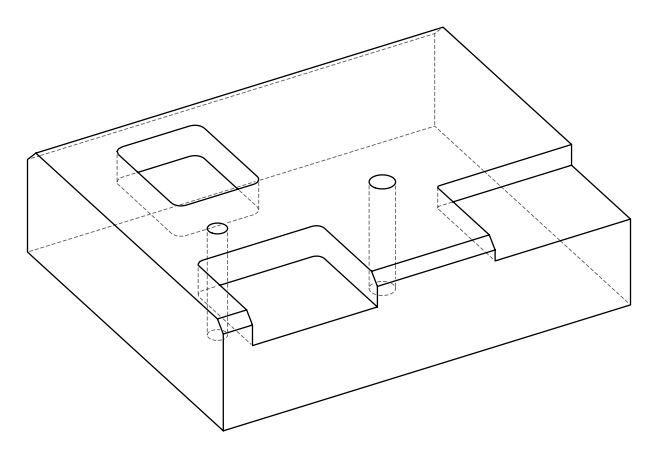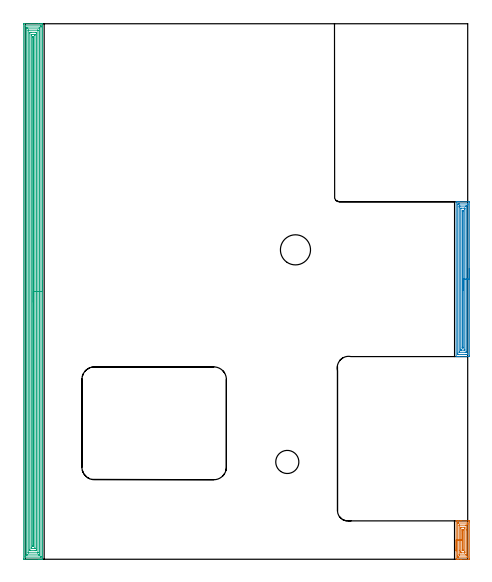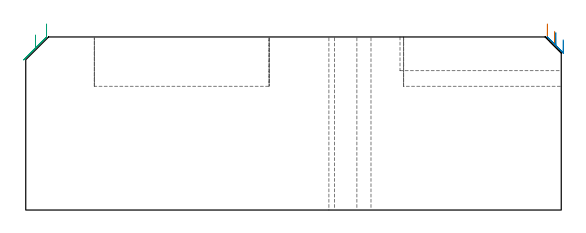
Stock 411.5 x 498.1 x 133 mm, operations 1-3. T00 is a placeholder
(PLAN: 12 operations, 8 tool changes, 216.8 min)
(1 AREA_MILL | FG_CHAMFER_SURFACE | UGT0205_001 | 1.63 min | 3147 mm3)
(2 AREA_MILL_1 | FG_CHAMFER_SURFACE_1 | UGT0205_001 | 5.97 min | 11696 mm3)
(3 AREA_MILL_2 | FG_CHAMFER_SURFACE_2 | UGT0205_001 | 28.11 min | 76270 mm3)
(4 MILL_CORNER_NOTCH_RECTANGULAR | CORNER_NOTCH_RECTANGULAR | NXT0201_009 | Follow Part, ap 2, ae 75% | 103.79 min | 530844 mm3)
(5 MILL_RECTANGULAR_POCKET | POCKET_RECTANGULAR_STRAIGHT | NXT0201_012 | Follow Part, ap 4, ae 75% | 24.75 min | 529697 mm3)
(6 MILL_SLOT | SLOT_PARTIAL_RECTANGULAR | NXT0201_012 | Follow Part, ap 4, ae 75% | 50.22 min | 698856 mm3)
(7 SPOT_DRILL | STEP1HOLE | NXT0321_9005460120000 | 0.05 min | 218 mm3)
(8 DRILL_BLIND_HOLE_INTO_CENTER | STEP1HOLE | UGT0301_180 | 0.04 min | 131 mm3)
(9 GUN_DRILL_THROUGH_HOLE | STEP1HOLE | UGT0307_001 | 0.59 min | 2459 mm3)
(10 SPADE_DRILL_TO_ENLARGE_THROUGH_HOLE | STEP1HOLE | UGT0306_004 | 0.56 min | 16157 mm3)
(11 DRILL_TO_ENLARGE_THROUGH_HOLE | STEP1HOLE | UGT0301_052 | 0.57 min | 29253 mm3)
(12 INDEXABLE_INSERT_DRILL_THROUGH_HOLE_FROM_SOLID | STEP1HOLE_1 | NXT0302_027 | 0.55 min | 81741 mm3)
(TOOL UGT0205_001 | Chamfer Mill 20 x 3 x 45 deg. | D20 FL50 Z2)
(TOOL NXT0201_009 | ENDMILL 8mm [2P460-0800-NA 1630] | D8 FL26 Z6)
(TOOL NXT0201_012 | ENDMILL 16mm [2P460-1600-NA 1630] | D16 FL38 Z6)
(TOOL NXT0321_9005460120000 | NC Spot Drill, 142deg, 12mm, Carbide, Uncoated | D12 PA142 FL30 Z2)
(TOOL UGT0301_180 | Twist Drill 5.7 mm | D5.7 PA118 FL55 Z2)
(TOOL UGT0307_001 | Gun Drill 5 mm | D5 PA130 FL24 Z1)
(TOOL UGT0306_004 | Spade Drill 13.5mm | D13.5 PA132 FL10 Z2)
(TOOL UGT0301_052 | Twist Drill 21.5 mm | D21.5 PA118 FL150 Z2)
(TOOL NXT0302_027 | Index. Insert Drill 28mm [880-D2800L32-05] | D28 PA176 FL140 Z2)
(OP 1 AREA_MILL)
G17 G21 G94 G90
T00 M6
G54
G17 G0 G90 X400.8 Y7.85 S1061 M3
G43 Z143. H0
G94 G1 Y7.888 Z142.128 F250.
Y8.002 Z141.263
Y8.191 Z140.412
Y8.453 Z139.58
Y8.787 Z138.774
Y9.19 Z138.
Y9.658 Z137.264
Y10.19 Z136.572
Y10.779 Z135.929
Y11.422 Z135.339
Y12.114 Z134.808
Y12.85 Z134.34
Y13.624 Z133.937
Y14.43 Z133.603
Y15.262 Z133.341
Y16.113 Z133.152
Y16.978 Z133.038
Y17.85 Z133.
Y35.605
X400.803 Y35.69 Z132.989
X400.883 Y35.697 Z132.91
X400.97 Y35.7 Z132.828
X402.574 Z131.225
X402.951 Z130.845
X403.14 Z130.657
X404.895 Z128.903
X405.584 Z128.21
X412.071 Z121.725
X412.604 Y35.695 Z121.193
X412.991 Y35.69 Z120.805
X412.995 Y35.556 Z120.803
X412.999 Y35.161 Z120.801
X413. Y34.76 Z120.8
Y0.539
X412.994 Y0.046 Z120.803
X412.991 Y0.01 Z120.805
X412.948 Y0. Z120.848
X405.584 Z128.21
X404.895 Z128.903
X404.706 Z129.091
X402.951 Z130.845
X402.574 Z131.225
X401.574 Z132.225
X400.97 Z132.828
X400.883 Y0.003 Z132.911
X400.803 Y0.01 Z132.989
X400.8 Y0.095 Z133.
Y17.85
X402.214 Z131.586
X402.215 Y33.572 Z131.585
X402.216 Y33.665 Z131.584
X402.218 Y33.686 Z131.582
X402.22 Y33.69 Z131.581
X402.24 Y33.693 Z131.56
X402.329 Y33.697 Z131.471
X402.64 Y33.7 Z131.16
X402.951 Z130.849
X410.849 Z122.951
X411.418 Y33.697 Z122.382
X411.53 Y33.69 Z122.27
X411.579 Y33.686 Z122.221
X411.583 Y33.53 Z122.217
X411.584 Y33.385 Z122.216
X411.586 Y32.64 Z122.214
Y32.497
X411.585 Y2.128 Z122.215
X411.584 Y2.035 Z122.216
X411.582 Y2.014 Z122.218
X411.581 Y2.01 Z122.219
X411.559 Y2.007 Z122.241
X411.471 Y2.003 Z122.329
X411.16 Y2. Z122.64
X410.849 Z122.951
X402.951 Z130.849
X402.382 Y2.003 Z131.418
X402.271 Y2.01 Z131.529
X402.221 Y2.014 Z131.579
X402.217 Y2.17 Z131.583
X402.216 Y2.315 Z131.584
X402.214 Y3.06 Z131.586
Y3.202
Y17.85
X403.628 Z130.172
X403.629 Y31.61 Z130.171
X403.63 Y31.66 Z130.17
X403.632 Y31.684 Z130.168
X403.634 Y31.689 Z130.166
X403.651 Y31.692 Z130.149
X403.741 Y31.699 Z130.059
X409.971 Y31.7 Z123.829
X410.06 Y31.698 Z123.74
X410.12 Y31.694 Z123.68
X410.162 Y31.69 Z123.638
X410.165 Y31.675 Z123.635
X410.168 Y31.61 Z123.632
X410.17 Y31.408 Z123.63
X410.172 Y27.301 Z123.628
X410.171 Y4.09 Z123.629
X410.17 Y4.04 Z123.63
X410.168 Y4.016 Z123.632
X410.166 Y4.011 Z123.634
X410.149 Y4.008 Z123.651
X410.059 Y4.001 Z123.741
X403.829 Y4. Z129.971
X403.74 Y4.002 Z130.06
X403.68 Y4.006 Z130.12
X403.638 Y4.01 Z130.162
X403.635 Y4.025 Z130.165
X403.632 Y4.09 Z130.168
X403.63 Y4.292 Z130.17
X403.628 Y8.348 Z130.172
Y17.85
X405.043 Z128.757
Y28.947
X405.046 Y29.49 Z128.754
X405.05 Y29.674 Z128.75
X405.054 Y29.691 Z128.746
X405.072 Y29.694 Z128.728
X405.118 Y29.697 Z128.682
X405.211 Y29.699 Z128.589
X408.35 Z125.45
X408.615 Y29.694 Z125.185
X408.742 Y29.69 Z125.058
X408.75 Y29.621 Z125.05
X408.755 Y29.29 Z125.045
X408.756 Y28.947 Z125.044
X408.757 Y28.399 Z125.043
Y6.753
X408.754 Y6.21 Z125.046
X408.75 Y6.026 Z125.05
X408.746 Y6.009 Z125.054
X408.728 Y6.006 Z125.072
X408.682 Y6.003 Z125.118
X408.589 Y6.001 Z125.211
X405.45 Z128.35
X405.185 Y6.006 Z128.615
X405.058 Y6.01 Z128.742
X405.05 Y6.079 Z128.75
X405.045 Y6.41 Z128.755
X405.044 Y6.753 Z128.756
X405.043 Y7.301 Z128.757
Y17.85
X406.457 Z127.343
Y27.171
X406.461 Y27.69 Z127.339
X406.821 Y27.695 Z126.979
X407.339 Y27.69 Z126.461
X407.343 Y27.171 Z126.457
Y8.529
X407.339 Y8.01 Z126.461
X406.979 Y8.005 Z126.821
X406.461 Y8.01 Z127.339
X406.457 Y8.529 Z127.343
Y8.533
Y17.85
Y18.722 Z127.381
Y19.586 Z127.495
Y20.438 Z127.684
Y21.27 Z127.946
Y22.076 Z128.28
Y22.85 Z128.683
Y23.586 Z129.152
Y24.278 Z129.683
Y24.921 Z130.272
Y25.51 Z130.915
Y26.041 Z131.607
Y26.51 Z132.343
Y26.913 Z133.117
Y27.247 Z133.923
Y27.509 Z134.755
Y27.698 Z135.607
Y27.812 Z136.472
Y27.85 Z137.343
G0 Z143.
M5
M2
(OP 2 AREA_MILL_1)
G17 G21 G94 G90
T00 M6
G54
G17 G0 G90 X413. Y270.5 S1061 M3
G43 Z143. H0
Z130.8
G94 G1 Y270.462 Z129.928 F250.
Y270.348 Z129.064
Y270.159 Z128.212
Y269.897 Z127.38
Y269.563 Z126.574
Y269.16 Z125.8
Y268.692 Z125.064
Y268.16 Z124.372
Y267.571 Z123.729
Y266.928 Z123.14
Y266.236 Z122.608
Y265.5 Z122.14
Y264.726 Z121.737
Y263.92 Z121.403
Y263.088 Z121.141
Y262.236 Z120.952
Y261.372 Z120.838
Y260.5 Z120.8
Y189.595
X412.999 Y189.105 Z120.801
X412.996 Y188.706 Z120.802
X412.992 Y188.51 Z120.805
X412.604 Y188.505 Z121.193
X412.009 Y188.5 Z121.788
X403.829 Z129.965
X403.264 Z130.533
X402.951 Z130.845
X402.386 Z131.41
X402.074 Z131.721
X401.082 Z132.717
X400.939 Y188.503 Z132.854
X400.802 Y188.51 Z132.988
X400.8 Y188.659 Z133.
Y332.341
X400.802 Y332.49 Z132.988
X400.939 Y332.497 Z132.854
X401.082 Y332.5 Z132.717
X401.449 Z132.351
X402.074 Z131.721
X403.264 Z130.533
X403.829 Z129.965
X412.604 Z121.193
X412.889 Y332.497 Z120.908
X412.992 Y332.49 Z120.805
X412.999 Y332.385 Z120.799
X413. Y331.895 Z120.8
Y260.5
X411.586 Z122.214
X411.585 Y191.034 Z122.215
X411.584 Y190.89 Z122.216
X411.579 Y190.525 Z122.221
X411.225 Y190.508 Z122.575
X410.849 Y190.503 Z122.951
X410.355 Y190.5 Z123.445
X409.971 Z123.829
X402.457 Z131.343
X402.284 Y190.503 Z131.516
X402.256 Y190.505 Z131.544
X402.23 Y190.509 Z131.57
X402.221 Y190.542 Z131.579
X402.217 Y190.745 Z131.583
X402.215 Y190.89 Z131.585
X402.214 Y191.64 Z131.586
X402.215 Y329.966 Z131.585
X402.216 Y330.11 Z131.584
X402.221 Y330.475 Z131.579
X402.575 Y330.492 Z131.225
X402.951 Y330.497 Z130.849
X403.445 Y330.5 Z130.355
X403.829 Z129.971
X411.343 Z122.457
X411.516 Y330.497 Z122.284
X411.544 Y330.495 Z122.256
X411.57 Y330.491 Z122.23
X411.579 Y330.458 Z122.221
X411.583 Y330.255 Z122.217
X411.585 Y330.11 Z122.215
X411.586 Y329.36 Z122.214
Y260.5
X410.172 Z123.628
Y193.364
X410.17 Y192.675 Z123.63
X410.168 Y192.573 Z123.632
X410.165 Y192.525 Z123.635
X410.162 Y192.51 Z123.638
X410.139 Y192.505 Z123.661
X409.971 Y192.502 Z123.829
X409.266 Y192.5 Z124.534
X404. Z129.8
X403.829 Y192.502 Z129.971
X403.657 Y192.508 Z130.143
X403.638 Y192.51 Z130.162
X403.635 Y192.52 Z130.165
X403.632 Y192.553 Z130.168
X403.629 Y192.607 Z130.171
X403.628 Y327.636 Z130.172
X403.63 Y328.325 Z130.17
X403.632 Y328.427 Z130.168
X403.635 Y328.475 Z130.165
X403.638 Y328.49 Z130.162
X403.661 Y328.495 Z130.139
X403.829 Y328.498 Z129.971
X404.534 Y328.5 Z129.266
X409.8 Z124.
X409.971 Y328.498 Z123.829
X410.143 Y328.492 Z123.657
X410.162 Y328.49 Z123.638
X410.165 Y328.48 Z123.635
X410.169 Y328.447 Z123.631
X410.171 Y328.393 Z123.629
X410.172 Y260.5 Z123.628
X408.757 Z125.043
Y194.802
X408.755 Y194.619 Z125.045
X408.753 Y194.552 Z125.047
X408.751 Y194.52 Z125.049
X408.738 Y194.51 Z125.062
X408.177 Y194.5 Z125.623
X405.544 Z128.256
X405.165 Y194.504 Z128.635
X405.071 Y194.508 Z128.729
X405.052 Y194.51 Z128.748
X405.049 Y194.521 Z128.751
X405.046 Y194.554 Z128.754
X405.044 Y194.629 Z128.756
X405.043 Y195.01 Z128.757
Y195.352
Y326.198
X405.045 Y326.381 Z128.755
X405.047 Y326.448 Z128.753
X405.049 Y326.48 Z128.751
X405.062 Y326.49 Z128.738
X405.623 Y326.5 Z128.177
X408.256 Z125.544
X408.635 Y326.496 Z125.165
X408.729 Y326.493 Z125.071
X408.748 Y326.49 Z125.052
X408.751 Y326.479 Z125.049
X408.754 Y326.446 Z125.046
X408.756 Y326.371 Z125.044
X408.757 Y325.99 Z125.043
Y325.648
Y260.5
X407.343 Z126.457
Y197.137
X407.339 Y196.51 Z126.461
X407.083 Y196.505 Z126.717
X406.461 Y196.51 Z127.339
X406.457 Y197.137 Z127.343
Y197.142
Y323.863
X406.461 Y324.49 Z127.339
X406.717 Y324.495 Z127.083
X407.339 Y324.49 Z126.461
X407.343 Y323.863 Z126.457
Y260.5
Y259.628 Z126.495
Y258.764 Z126.609
Y257.912 Z126.798
Y257.08 Z127.06
Y256.274 Z127.394
Y255.5 Z127.797
Y254.764 Z128.265
Y254.072 Z128.796
Y253.429 Z129.386
Y252.84 Z130.029
Y252.308 Z130.721
Y251.84 Z131.457
Y251.437 Z132.231
Y251.103 Z133.037
Y250.841 Z133.869
Y250.652 Z134.72
Y250.538 Z135.585
Y250.5 Z136.457
G0 Z143.
M5
M2
(OP 3 AREA_MILL_2)
G17 G21 G94 G90
T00 M6
G54
G17 G0 G90 X16. Y259.05 S1061 M3
G43 Z143. H0
G94 G1 Y259.012 Z142.128 F250.
Y258.898 Z141.263
Y258.709 Z140.412
Y258.447 Z139.58
Y258.113 Z138.774
Y257.71 Z138.
Y257.242 Z137.264
Y256.71 Z136.572
Y256.121 Z135.929
Y255.478 Z135.339
Y254.786 Z134.808
Y254.05 Z134.34
Y253.276 Z133.937
Y252.47 Z133.603
Y251.638 Z133.341
Y250.786 Z133.152
Y249.922 Z133.038
Y249.05 Z133.
Y0.175
X15.998 Y0.01 Z132.989
X15.843 Y0.003 Z132.835
X15.681 Y0. Z132.681
X15.403 Z132.403
X14.715 Z131.71
X13.493 Z130.49
X12.959 Z129.953
X12.347 Z129.343
X-1.093 Z115.904
X-1.363 Y0.003 Z115.634
X-1.492 Y0.01 Z115.506
X-1.499 Y0.141 Z115.499
X-1.5 Y0.622 Z115.5
Y497.478
X-1.495 Y497.963 Z115.503
X-1.492 Y498.09 Z115.506
X-1.36 Y498.1 Z115.637
X12.347 Z129.343
X14.371 Z131.367
X14.715 Z131.71
X15.403 Z132.403
X15.681 Z132.681
X15.843 Y498.097 Z132.835
X15.998 Y498.09 Z132.989
X16. Y497.925 Z133.
Y249.05
X14.586 Z131.586
X14.585 Y2.409 Z131.585
X14.581 Y2.029 Z131.581
X14.579 Y2.014 Z131.579
X14.551 Y2.009 Z131.551
X14.48 Y2.003 Z131.48
X14.373 Y2.001 Z131.373
X14.239 Y2. Z131.239
X0.187 Z117.187
X-0.008 Y2.002 Z116.992
X-0.041 Y2.005 Z116.959
X-0.072 Y2.009 Z116.928
X-0.079 Y2.05 Z116.921
X-0.084 Y2.276 Z116.916
X-0.085 Y2.409 Z116.915
X-0.086 Y3.171 Z116.914
X-0.085 Y495.691 Z116.915
X-0.081 Y496.071 Z116.919
X-0.079 Y496.086 Z116.921
X-0.051 Y496.091 Z116.949
X0.02 Y496.097 Z117.02
X0.127 Y496.099 Z117.127
X0.261 Y496.1 Z117.261
X14.313 Z131.313
X14.509 Y496.098 Z131.509
X14.541 Y496.095 Z131.541
X14.572 Y496.091 Z131.572
X14.579 Y496.05 Z131.579
X14.584 Y495.824 Z131.584
X14.585 Y495.691 Z131.585
X14.586 Y494.929 Z131.586
Y249.05
X13.171 Z130.171
Y4.196
X13.17 Y4.088 Z130.17
X13.167 Y4.035 Z130.167
X13.165 Y4.015 Z130.165
X13.144 Y4.008 Z130.144
X12.959 Y4.004 Z129.959
X12.273 Y4. Z129.273
X12.08 Z129.08
X1.734 Y4.001 Z118.734
X1.541 Y4.004 Z118.541
X1.349 Y4.01 Z118.349
X1.335 Y4.014 Z118.335
X1.333 Y4.029 Z118.333
X1.33 Y4.067 Z118.33
X1.329 Y4.124 Z118.329
Y4.196
Y493.904
X1.33 Y494.012 Z118.33
X1.333 Y494.065 Z118.333
X1.335 Y494.085 Z118.335
X1.356 Y494.092 Z118.356
X1.541 Y494.096 Z118.541
X2.227 Y494.1 Z119.227
X2.42 Z119.42
X12.766 Y494.099 Z129.766
X12.959 Y494.096 Z129.959
X13.151 Y494.09 Z130.151
X13.165 Y494.086 Z130.165
X13.167 Y494.071 Z130.167
X13.17 Y494.033 Z130.17
X13.171 Y493.976 Z130.171
Y493.904
Y249.05
X11.757 Z128.757
Y6.124
X11.755 Y6.056 Z128.755
X11.752 Y6.019 Z128.752
X11.749 Y6.01 Z128.749
X11.74 Y6.007 Z128.74
X11.633 Y6.003 Z128.633
X11.202 Y6. Z128.202
X3.282 Z120.282
X2.867 Y6.006 Z119.867
X2.765 Y6.01 Z119.765
X2.749 Y6.014 Z119.749
X2.747 Y6.029 Z119.747
X2.745 Y6.064 Z119.745
X2.743 Y6.142 Z119.743
Y491.976
X2.745 Y492.044 Z119.745
X2.748 Y492.081 Z119.748
X2.751 Y492.09 Z119.751
X2.76 Y492.093 Z119.76
X2.867 Y492.097 Z119.867
X3.298 Y492.1 Z120.298
X11.218 Z128.218
X11.633 Y492.094 Z128.633
X11.735 Y492.09 Z128.735
X11.751 Y492.086 Z128.751
X11.753 Y492.071 Z128.753
X11.755 Y492.036 Z128.755
X11.757 Y491.958 Z128.757
Y249.05
X10.343 Z127.343
Y8.646
X10.324 Y8.01 Z127.324
X10.095 Y8.003 Z127.095
X9.446 Y8.001 Z126.446
X9.22 Y8. Z126.22
X4.828 Y8.001 Z121.828
X4.176 Y8.01 Z121.176
X4.158 Y8.665 Z121.158
X4.157 Y8.684 Z121.157
Y489.455
X4.176 Y490.09 Z121.176
X4.405 Y490.097 Z121.405
X5.054 Y490.1 Z122.054
X5.28 Z122.28
X9.672 Y490.099 Z126.672
X10.324 Y490.09 Z127.324
X10.342 Y489.435 Z127.342
X10.343 Y489.416 Z127.343
Y249.05
X8.929 Z125.929
X8.928 Y10.452 Z125.928
X8.927 Y10.086 Z125.927
X8.924 Y10.033 Z125.924
X8.922 Y10.01 Z125.922
X8.9 Y10.008 Z125.9
X8.789 Y10.004 Z125.789
X8.567 Y10.001 Z125.567
X5.933 Y10. Z122.933
X5.785 Y10.002 Z122.785
X5.666 Y10.005 Z122.666
X5.589 Y10.01 Z122.589
X5.578 Y10.015 Z122.578
X5.575 Y10.036 Z122.575
X5.574 Y10.084 Z122.574
X5.572 Y10.452 Z122.572
X5.571 Y10.82 Z122.571
X5.572 Y487.648 Z122.572
X5.573 Y488.014 Z122.573
X5.576 Y488.068 Z122.576
X5.578 Y488.09 Z122.578
X5.6 Y488.092 Z122.6
X5.711 Y488.096 Z122.711
X5.933 Y488.099 Z122.933
X8.567 Y488.1 Z125.567
X8.715 Y488.098 Z125.715
X8.834 Y488.095 Z125.834
X8.911 Y488.09 Z125.911
X8.922 Y488.085 Z125.922
X8.925 Y488.064 Z125.925
X8.926 Y488.016 Z125.926
X8.928 Y487.648 Z125.928
X8.929 Y487.28 Z125.929
Y249.05
X7.515 Z124.515
X7.514 Y12.239 Z124.514
X7.513 Y12.104 Z124.513
X7.51 Y12.038 Z124.51
X7.508 Y12.013 Z124.508
X7.484 Y12.01 Z124.484
X7.367 Y12.005 Z124.367
X7.044 Y12.002 Z124.044
X7.007 Y12.006 Z124.007
X6.996 Y12.009 Z123.996
X6.992 Y12.055 Z123.992
X6.987 Y12.239 Z123.987
X6.986 Y12.417 Z123.986
Y485.861
X6.987 Y485.996 Z123.987
X6.99 Y486.062 Z123.99
X6.992 Y486.087 Z123.992
X7.016 Y486.09 Z124.016
X7.133 Y486.095 Z124.133
X7.456 Y486.098 Z124.456
X7.493 Y486.094 Z124.493
X7.504 Y486.091 Z124.504
X7.508 Y486.045 Z124.508
X7.513 Y485.861 Z124.513
X7.514 Y485.683 Z124.514
X7.515 Y249.05 Z124.515
Y248.178 Z124.553
Y247.314 Z124.667
Y246.462 Z124.855
Y245.63 Z125.118
Y244.824 Z125.452
Y244.05 Z125.854
Y243.314 Z126.323
Y242.622 Z126.854
Y241.979 Z127.444
Y241.39 Z128.087
Y240.858 Z128.779
Y240.39 Z129.515
Y239.987 Z130.288
Y239.653 Z131.094
Y239.391 Z131.926
Y239.202 Z132.778
Y239.088 Z133.643
Y239.05 Z134.515
G0 Z143.
M5
M2
